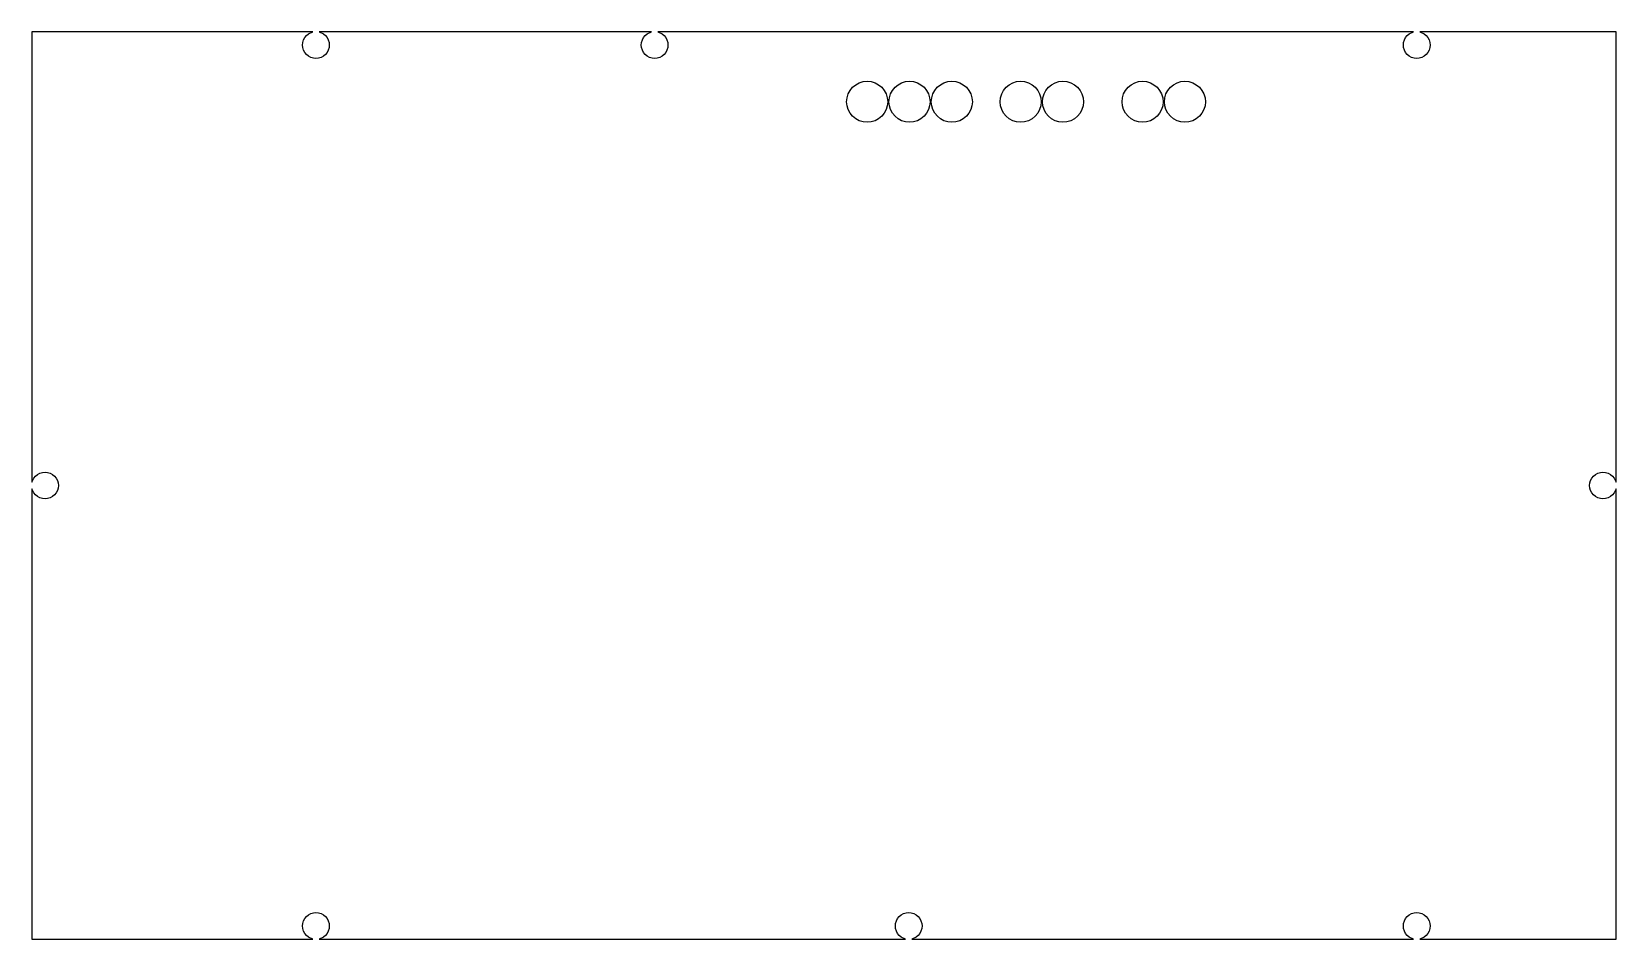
# Model space of a CAD drawing. Header units: metres. Extents: x -4 to 184, y -119 to -11.
import ezdxf

# ---------------------------------------------------------------- set-up
doc = ezdxf.new("R2010")
doc.units = ezdxf.units.M

msp = doc.modelspace()

# ---------------------------------------------------------------- linework, layer by layer
for p, q in [((29.6223, -11.425), (-3.575, -11.425)), ((-3.575, -11.425), (-3.575, -64.6223)), ((28.4254, -13), (28.4556, -12.6928)), ((28.4556, -13.3072), (28.4254, -13)), ((28.4556, -12.6928), (28.5452, -12.3974)), ((28.5452, -12.3974), (28.6908, -12.1251)), ((28.6908, -12.1251), (28.8866, -11.8866)), ((28.8866, -11.8866), (29.1251, -11.6908)), ((29.1251, -11.6908), (29.6223, -11.425)), ((69.6223, -11.425), (30.3777, -11.425)), ((30.3777, -11.425), (30.8749, -11.6908)), ((30.8749, -11.6908), (31.1134, -11.8866)), ((31.1134, -11.8866), (31.3092, -12.1251)), ((31.3092, -12.1251), (31.4548, -12.3974)), ((31.4548, -12.3974), (31.5444, -12.6928)), ((31.5444, -12.6928), (31.5746, -13)), ((31.5746, -13), (31.5444, -13.3072)), ((68.4254, -13), (68.4556, -12.6928)), ((68.4556, -13.3072), (68.4254, -13)), ((68.4556, -12.6928), (68.5452, -12.3974)), ((68.5452, -12.3974), (68.6908, -12.1251)), ((68.6908, -12.1251), (68.8866, -11.8866)), ((68.8866, -11.8866), (69.1251, -11.6908)), ((69.1251, -11.6908), (69.6223, -11.425)), ((159.622, -11.425), (70.3777, -11.425)), ((70.3777, -11.425), (70.8749, -11.6908)), ((70.8749, -11.6908), (71.1134, -11.8866)), ((71.1134, -11.8866), (71.3092, -12.1251)), ((71.3092, -12.1251), (71.4548, -12.3974)), ((71.4548, -12.3974), (71.5444, -12.6928)), ((71.5444, -12.6928), (71.5746, -13)), ((71.5746, -13), (71.5444, -13.3072)), ((158.425, -13), (158.456, -12.6928)), ((158.456, -13.3072), (158.425, -13)), ((158.456, -12.6928), (158.545, -12.3974)), ((158.545, -12.3974), (158.691, -12.1251)), ((158.691, -12.1251), (158.887, -11.8866)), ((158.887, -11.8866), (159.125, -11.6908)), ((159.125, -11.6908), (159.622, -11.425)), ((183.575, -11.425), (160.378, -11.425)), ((160.378, -11.425), (160.875, -11.6908)), ((160.875, -11.6908), (161.113, -11.8866)), ((161.113, -11.8866), (161.309, -12.1251)), ((161.309, -12.1251), (161.455, -12.3974)), ((161.455, -12.3974), (161.544, -12.6928)), ((161.544, -12.6928), (161.575, -13)), ((161.575, -13), (161.544, -13.3072)), ((183.575, -64.6223), (183.575, -11.425)), ((28.5452, -13.6026), (28.4556, -13.3072)), ((28.6908, -13.8749), (28.5452, -13.6026)), ((28.8866, -14.1134), (28.6908, -13.8749)), ((29.1251, -14.3092), (28.8866, -14.1134)), ((29.3974, -14.4548), (29.1251, -14.3092)), ((29.6928, -14.5444), (29.3974, -14.4548)), ((30, -14.5746), (29.6928, -14.5444)), ((30.3072, -14.5444), (30, -14.5746)), ((30.6026, -14.4548), (30.3072, -14.5444)), ((30.8749, -14.3092), (30.6026, -14.4548)), ((31.1134, -14.1134), (30.8749, -14.3092)), ((31.3092, -13.8749), (31.1134, -14.1134)), ((31.4548, -13.6026), (31.3092, -13.8749)), ((31.5444, -13.3072), (31.4548, -13.6026)), ((68.5452, -13.6026), (68.4556, -13.3072)), ((68.6908, -13.8749), (68.5452, -13.6026)), ((68.8866, -14.1134), (68.6908, -13.8749)), ((69.1251, -14.3092), (68.8866, -14.1134)), ((69.3974, -14.4548), (69.1251, -14.3092)), ((69.6928, -14.5444), (69.3974, -14.4548)), ((70, -14.5746), (69.6928, -14.5444)), ((70.3072, -14.5444), (70, -14.5746)), ((70.6026, -14.4548), (70.3072, -14.5444)), ((70.8749, -14.3092), (70.6026, -14.4548)), ((71.1134, -14.1134), (70.8749, -14.3092)), ((71.3092, -13.8749), (71.1134, -14.1134)), ((71.4548, -13.6026), (71.3092, -13.8749)), ((71.5444, -13.3072), (71.4548, -13.6026)), ((158.545, -13.6026), (158.456, -13.3072)), ((158.691, -13.8749), (158.545, -13.6026)), ((158.887, -14.1134), (158.691, -13.8749)), ((159.125, -14.3092), (158.887, -14.1134)), ((159.397, -14.4548), (159.125, -14.3092)), ((159.693, -14.5444), (159.397, -14.4548)), ((160, -14.5746), (159.693, -14.5444)), ((160.307, -14.5444), (160, -14.5746)), ((160.603, -14.4548), (160.307, -14.5444)), ((160.875, -14.3092), (160.603, -14.4548)), ((161.113, -14.1134), (160.875, -14.3092)), ((161.309, -13.8749), (161.113, -14.1134)), ((161.455, -13.6026), (161.309, -13.8749)), ((161.544, -13.3072), (161.455, -13.6026)), ((92.8599, -18.7721), (93.084, -18.3529)), ((93.084, -18.3529), (93.3855, -17.9855)), ((93.3855, -17.9855), (93.7529, -17.684)), ((93.7529, -17.684), (94.1721, -17.4599)), ((94.1721, -17.4599), (94.627, -17.322)), ((94.627, -17.322), (95.1, -17.2754)), ((95.1, -17.2754), (95.573, -17.322)), ((95.573, -17.322), (96.0279, -17.4599)), ((96.0279, -17.4599), (96.447, -17.684)), ((96.447, -17.684), (96.8145, -17.9855)), ((96.8145, -17.9855), (97.116, -18.3529)), ((97.116, -18.3529), (97.3401, -18.7721)), ((97.8599, -18.7721), (98.084, -18.3529)), ((98.084, -18.3529), (98.3855, -17.9855)), ((98.3855, -17.9855), (98.7529, -17.684)), ((98.7529, -17.684), (99.1721, -17.4599)), ((99.1721, -17.4599), (99.627, -17.322)), ((99.627, -17.322), (100.1, -17.2754)), ((100.1, -17.2754), (100.573, -17.322)), ((100.573, -17.322), (101.028, -17.4599)), ((101.028, -17.4599), (101.447, -17.684)), ((101.447, -17.684), (101.814, -17.9855)), ((101.814, -17.9855), (102.116, -18.3529)), ((102.116, -18.3529), (102.34, -18.7721)), ((102.86, -18.7721), (103.084, -18.3529)), ((103.084, -18.3529), (103.385, -17.9855)), ((103.385, -17.9855), (103.753, -17.684)), ((103.753, -17.684), (104.172, -17.4599)), ((104.172, -17.4599), (104.627, -17.322)), ((104.627, -17.322), (105.1, -17.2754)), ((105.1, -17.2754), (105.573, -17.322)), ((105.573, -17.322), (106.028, -17.4599)), ((106.028, -17.4599), (106.447, -17.684)), ((106.447, -17.684), (106.814, -17.9855)), ((106.814, -17.9855), (107.116, -18.3529)), ((107.116, -18.3529), (107.34, -18.7721)), ((110.985, -18.7721), (111.209, -18.3529)), ((111.209, -18.3529), (111.51, -17.9855)), ((111.51, -17.9855), (111.878, -17.684)), ((111.878, -17.684), (112.297, -17.4599)), ((112.297, -17.4599), (112.752, -17.322)), ((112.752, -17.322), (113.225, -17.2754)), ((113.225, -17.2754), (113.698, -17.322)), ((113.698, -17.322), (114.153, -17.4599)), ((114.153, -17.4599), (114.572, -17.684)), ((114.572, -17.684), (114.939, -17.9855)), ((114.939, -17.9855), (115.241, -18.3529)), ((115.241, -18.3529), (115.465, -18.7721)), ((115.985, -18.7721), (116.209, -18.3529)), ((116.209, -18.3529), (116.51, -17.9855)), ((116.51, -17.9855), (116.878, -17.684)), ((116.878, -17.684), (117.297, -17.4599)), ((117.297, -17.4599), (117.752, -17.322)), ((117.752, -17.322), (118.225, -17.2754)), ((118.225, -17.2754), (118.698, -17.322)), ((118.698, -17.322), (119.153, -17.4599)), ((119.153, -17.4599), (119.572, -17.684)), ((119.572, -17.684), (119.939, -17.9855)), ((119.939, -17.9855), (120.241, -18.3529)), ((120.241, -18.3529), (120.465, -18.7721)), ((125.385, -18.7721), (125.609, -18.353)), ((125.609, -18.353), (125.911, -17.9855)), ((125.911, -17.9855), (126.278, -17.684)), ((126.278, -17.684), (126.697, -17.4599)), ((126.697, -17.4599), (127.152, -17.322)), ((127.152, -17.322), (127.625, -17.2754)), ((127.625, -17.2754), (128.098, -17.322)), ((128.098, -17.322), (128.553, -17.4599)), ((128.553, -17.4599), (128.972, -17.684)), ((128.972, -17.684), (129.339, -17.9855)), ((129.339, -17.9855), (129.641, -18.353)), ((129.641, -18.353), (129.865, -18.7721)), ((130.385, -18.7721), (130.609, -18.353)), ((130.609, -18.353), (130.911, -17.9855)), ((130.911, -17.9855), (131.278, -17.684)), ((131.278, -17.684), (131.697, -17.4599)), ((131.697, -17.4599), (132.152, -17.322)), ((132.152, -17.322), (132.625, -17.2754)), ((132.625, -17.2754), (133.098, -17.322)), ((133.098, -17.322), (133.553, -17.4599)), ((133.553, -17.4599), (133.972, -17.684)), ((133.972, -17.684), (134.339, -17.9855)), ((134.339, -17.9855), (134.641, -18.353)), ((134.641, -18.353), (134.865, -18.7721)), ((92.6754, -19.7), (92.722, -19.227)), ((92.722, -20.173), (92.6754, -19.7)), ((92.722, -19.227), (92.8599, -18.7721)), ((92.8599, -20.6279), (92.722, -20.173)), ((97.3401, -18.7721), (97.478, -19.227)), ((97.478, -20.173), (97.3401, -20.6279)), ((97.478, -19.227), (97.5246, -19.7)), ((97.5246, -19.7), (97.478, -20.173)), ((97.6754, -19.7), (97.722, -19.227)), ((97.722, -20.173), (97.6754, -19.7)), ((97.722, -19.227), (97.8599, -18.7721)), ((97.8599, -20.6279), (97.722, -20.173)), ((102.34, -18.7721), (102.478, -19.227)), ((102.478, -20.173), (102.34, -20.6279)), ((102.478, -19.227), (102.525, -19.7)), ((102.525, -19.7), (102.478, -20.173)), ((102.675, -19.7), (102.722, -19.227)), ((102.722, -20.173), (102.675, -19.7)), ((102.722, -19.227), (102.86, -18.7721)), ((102.86, -20.6279), (102.722, -20.173)), ((107.34, -18.7721), (107.478, -19.227)), ((107.478, -20.173), (107.34, -20.6279)), ((107.478, -19.227), (107.525, -19.7)), ((107.525, -19.7), (107.478, -20.173)), ((110.8, -19.7), (110.847, -19.227)), ((110.847, -20.173), (110.8, -19.7)), ((110.847, -19.227), (110.985, -18.7721)), ((110.985, -20.6279), (110.847, -20.173)), ((115.465, -18.7721), (115.603, -19.227)), ((115.603, -20.173), (115.465, -20.6279)), ((115.603, -19.227), (115.65, -19.7)), ((115.65, -19.7), (115.603, -20.173)), ((115.8, -19.7), (115.847, -19.227)), ((115.847, -20.173), (115.8, -19.7)), ((115.847, -19.227), (115.985, -18.7721)), ((115.985, -20.6279), (115.847, -20.173)), ((120.465, -18.7721), (120.603, -19.227)), ((120.603, -20.173), (120.465, -20.6279)), ((120.603, -19.227), (120.65, -19.7)), ((120.65, -19.7), (120.603, -20.173)), ((125.2, -19.7), (125.247, -19.227)), ((125.247, -20.173), (125.2, -19.7)), ((125.247, -19.227), (125.385, -18.7721)), ((125.385, -20.6279), (125.247, -20.173)), ((129.865, -18.7721), (130.003, -19.227)), ((130.003, -20.173), (129.865, -20.6279)), ((130.003, -19.227), (130.05, -19.7)), ((130.05, -19.7), (130.003, -20.173)), ((130.2, -19.7), (130.247, -19.227)), ((130.247, -20.173), (130.2, -19.7)), ((130.247, -19.227), (130.385, -18.7721)), ((130.385, -20.6279), (130.247, -20.173)), ((134.865, -18.7721), (135.003, -19.227)), ((135.003, -20.173), (134.865, -20.6279)), ((135.003, -19.227), (135.05, -19.7)), ((135.05, -19.7), (135.003, -20.173)), ((93.084, -21.0471), (92.8599, -20.6279)), ((93.3855, -21.4145), (93.084, -21.0471)), ((93.7529, -21.716), (93.3855, -21.4145)), ((94.1721, -21.94), (93.7529, -21.716)), ((94.627, -22.078), (94.1721, -21.94)), ((95.1, -22.1246), (94.627, -22.078)), ((95.573, -22.078), (95.1, -22.1246)), ((96.0279, -21.94), (95.573, -22.078)), ((96.4471, -21.716), (96.0279, -21.94)), ((96.8145, -21.4145), (96.4471, -21.716)), ((97.116, -21.0471), (96.8145, -21.4145)), ((97.3401, -20.6279), (97.116, -21.0471)), ((98.084, -21.0471), (97.8599, -20.6279)), ((98.3855, -21.4145), (98.084, -21.0471)), ((98.7529, -21.716), (98.3855, -21.4145)), ((99.1721, -21.94), (98.7529, -21.716)), ((99.627, -22.078), (99.1721, -21.94)), ((100.1, -22.1246), (99.627, -22.078)), ((100.573, -22.078), (100.1, -22.1246)), ((101.028, -21.94), (100.573, -22.078)), ((101.447, -21.716), (101.028, -21.94)), ((101.814, -21.4145), (101.447, -21.716)), ((102.116, -21.0471), (101.814, -21.4145)), ((102.34, -20.6279), (102.116, -21.0471)), ((103.084, -21.0471), (102.86, -20.6279)), ((103.386, -21.4145), (103.084, -21.0471)), ((103.753, -21.716), (103.386, -21.4145)), ((104.172, -21.94), (103.753, -21.716)), ((104.627, -22.078), (104.172, -21.94)), ((105.1, -22.1246), (104.627, -22.078)), ((105.573, -22.078), (105.1, -22.1246)), ((106.028, -21.94), (105.573, -22.078)), ((106.447, -21.716), (106.028, -21.94)), ((106.814, -21.4145), (106.447, -21.716)), ((107.116, -21.0471), (106.814, -21.4145)), ((107.34, -20.6279), (107.116, -21.0471)), ((111.209, -21.0471), (110.985, -20.6279)), ((111.511, -21.4145), (111.209, -21.0471)), ((111.878, -21.716), (111.511, -21.4145)), ((112.297, -21.94), (111.878, -21.716)), ((112.752, -22.078), (112.297, -21.94)), ((113.225, -22.1246), (112.752, -22.078)), ((113.698, -22.078), (113.225, -22.1246)), ((114.153, -21.94), (113.698, -22.078)), ((114.572, -21.716), (114.153, -21.94)), ((114.939, -21.4145), (114.572, -21.716)), ((115.241, -21.0471), (114.939, -21.4145)), ((115.465, -20.6279), (115.241, -21.0471)), ((116.209, -21.0471), (115.985, -20.6279)), ((116.511, -21.4145), (116.209, -21.0471)), ((116.878, -21.716), (116.511, -21.4145)), ((117.297, -21.94), (116.878, -21.716)), ((117.752, -22.078), (117.297, -21.94)), ((118.225, -22.1246), (117.752, -22.078)), ((118.698, -22.078), (118.225, -22.1246)), ((119.153, -21.94), (118.698, -22.078)), ((119.572, -21.716), (119.153, -21.94)), ((119.939, -21.4145), (119.572, -21.716)), ((120.241, -21.0471), (119.939, -21.4145)), ((120.465, -20.6279), (120.241, -21.0471)), ((125.609, -21.047), (125.385, -20.6279)), ((125.911, -21.4145), (125.609, -21.047)), ((126.278, -21.716), (125.911, -21.4145)), ((126.697, -21.94), (126.278, -21.716)), ((127.152, -22.078), (126.697, -21.94)), ((127.625, -22.1246), (127.152, -22.078)), ((128.098, -22.078), (127.625, -22.1246)), ((128.553, -21.94), (128.098, -22.078)), ((128.972, -21.716), (128.553, -21.94)), ((129.339, -21.4145), (128.972, -21.716)), ((129.641, -21.047), (129.339, -21.4145)), ((129.865, -20.6279), (129.641, -21.047)), ((130.609, -21.047), (130.385, -20.6279)), ((130.911, -21.4145), (130.609, -21.047)), ((131.278, -21.716), (130.911, -21.4145)), ((131.697, -21.94), (131.278, -21.716)), ((132.152, -22.078), (131.697, -21.94)), ((132.625, -22.1246), (132.152, -22.078)), ((133.098, -22.078), (132.625, -22.1246)), ((133.553, -21.94), (133.098, -22.078)), ((133.972, -21.716), (133.553, -21.94)), ((134.339, -21.4145), (133.972, -21.716)), ((134.641, -21.047), (134.339, -21.4145)), ((134.865, -20.6279), (134.641, -21.047)), ((-2.87486, -63.6908), (-2.6026, -63.5452)), ((-2.6026, -63.5452), (-2.30717, -63.4556)), ((-2.30717, -63.4556), (-2, -63.4254)), ((-2, -63.4254), (-1.69281, -63.4556)), ((-1.69281, -63.4556), (-1.39738, -63.5452)), ((-1.39738, -63.5452), (-1.12512, -63.6908)), ((181.125, -63.6908), (181.397, -63.5452)), ((181.397, -63.5452), (181.693, -63.4556)), ((181.693, -63.4556), (182, -63.4254)), ((182, -63.4254), (182.307, -63.4556)), ((182.307, -63.4556), (182.603, -63.5452)), ((182.603, -63.5452), (182.875, -63.6908)), ((-3.575, -64.6223), (-3.30923, -64.1251)), ((-3.30923, -65.8749), (-3.575, -65.3776)), ((-3.575, -65.3776), (-3.575, -118.575)), ((-3.30923, -64.1251), (-3.11343, -63.8866)), ((-3.11343, -63.8866), (-2.87486, -63.6908)), ((-1.12512, -63.6908), (-0.88655, -63.8866)), ((-0.88655, -63.8866), (-0.69075, -64.1251)), ((-0.69075, -64.1251), (-0.54523, -64.3974)), ((-0.54523, -64.3974), (-0.45563, -64.6928)), ((-0.45563, -65.3072), (-0.54523, -65.6026)), ((-0.45563, -64.6928), (-0.42535, -65)), ((-0.42535, -65), (-0.45563, -65.3072)), ((180.425, -65), (180.456, -64.6928)), ((180.456, -65.3072), (180.425, -65)), ((180.456, -64.6928), (180.545, -64.3974)), ((180.545, -65.6026), (180.456, -65.3072)), ((180.545, -64.3974), (180.691, -64.1251)), ((180.691, -64.1251), (180.887, -63.8866)), ((180.887, -63.8866), (181.125, -63.6908)), ((182.875, -63.6908), (183.113, -63.8866)), ((183.113, -63.8866), (183.309, -64.1251)), ((183.309, -64.1251), (183.575, -64.6223)), ((183.575, -65.3776), (183.309, -65.8749)), ((183.575, -118.575), (183.575, -65.3776)), ((-3.11343, -66.1134), (-3.30923, -65.8749)), ((-2.87486, -66.3092), (-3.11343, -66.1134)), ((-2.6026, -66.4548), (-2.87486, -66.3092)), ((-2.30717, -66.5444), (-2.6026, -66.4548)), ((-2, -66.5746), (-2.30717, -66.5444)), ((-1.69281, -66.5444), (-2, -66.5746)), ((-1.39738, -66.4548), (-1.69281, -66.5444)), ((-1.12512, -66.3092), (-1.39738, -66.4548)), ((-0.88655, -66.1134), (-1.12512, -66.3092)), ((-0.69075, -65.8749), (-0.88655, -66.1134)), ((-0.54523, -65.6026), (-0.69075, -65.8749)), ((180.691, -65.8749), (180.545, -65.6026)), ((180.887, -66.1134), (180.691, -65.8749)), ((181.125, -66.3092), (180.887, -66.1134)), ((181.397, -66.4548), (181.125, -66.3092)), ((181.693, -66.5444), (181.397, -66.4548)), ((182, -66.5746), (181.693, -66.5444)), ((182.307, -66.5444), (182, -66.5746)), ((182.603, -66.4548), (182.307, -66.5444)), ((182.875, -66.3092), (182.603, -66.4548)), ((183.113, -66.1134), (182.875, -66.3092)), ((183.309, -65.8749), (183.113, -66.1134)), ((28.6908, -116.125), (28.8866, -115.887)), ((28.8866, -115.887), (29.1251, -115.691)), ((29.1251, -115.691), (29.3974, -115.545)), ((29.3974, -115.545), (29.6928, -115.456)), ((29.6928, -115.456), (30, -115.425)), ((30, -115.425), (30.3072, -115.456)), ((30.3072, -115.456), (30.6026, -115.545)), ((30.6026, -115.545), (30.8749, -115.691)), ((30.8749, -115.691), (31.1134, -115.887)), ((31.1134, -115.887), (31.3092, -116.125)), ((98.6908, -116.125), (98.8866, -115.887)), ((98.8866, -115.887), (99.1251, -115.691)), ((99.1251, -115.691), (99.3974, -115.545)), ((99.3974, -115.545), (99.6928, -115.456)), ((99.6928, -115.456), (100, -115.425)), ((100, -115.425), (100.307, -115.456)), ((100.307, -115.456), (100.603, -115.545)), ((100.603, -115.545), (100.875, -115.691)), ((100.875, -115.691), (101.113, -115.887)), ((101.113, -115.887), (101.309, -116.125)), ((158.691, -116.125), (158.887, -115.887)), ((158.887, -115.887), (159.125, -115.691)), ((159.125, -115.691), (159.397, -115.545)), ((159.397, -115.545), (159.693, -115.456)), ((159.693, -115.456), (160, -115.425)), ((160, -115.425), (160.307, -115.456)), ((160.307, -115.456), (160.603, -115.545)), ((160.603, -115.545), (160.875, -115.691)), ((160.875, -115.691), (161.113, -115.887)), ((161.113, -115.887), (161.309, -116.125)), ((28.4254, -117), (28.4556, -116.693)), ((28.4556, -117.307), (28.4254, -117)), ((28.4556, -116.693), (28.5452, -116.397)), ((28.5452, -117.603), (28.4556, -117.307)), ((28.5452, -116.397), (28.6908, -116.125)), ((28.6908, -117.875), (28.5452, -117.603)), ((28.8866, -118.113), (28.6908, -117.875)), ((31.3092, -117.875), (31.1134, -118.113)), ((31.3092, -116.125), (31.4548, -116.397)), ((31.4548, -117.603), (31.3092, -117.875)), ((31.4548, -116.397), (31.5444, -116.693)), ((31.5444, -117.307), (31.4548, -117.603)), ((31.5444, -116.693), (31.5746, -117)), ((31.5746, -117), (31.5444, -117.307)), ((98.4254, -117), (98.4556, -116.693)), ((98.4556, -117.307), (98.4254, -117)), ((98.4556, -116.693), (98.5452, -116.397)), ((98.5452, -117.603), (98.4556, -117.307)), ((98.5452, -116.397), (98.6908, -116.125)), ((98.6908, -117.875), (98.5452, -117.603)), ((98.8866, -118.113), (98.6908, -117.875)), ((101.309, -117.875), (101.113, -118.113)), ((101.309, -116.125), (101.455, -116.397)), ((101.455, -117.603), (101.309, -117.875)), ((101.455, -116.397), (101.544, -116.693)), ((101.544, -117.307), (101.455, -117.603)), ((101.544, -116.693), (101.575, -117)), ((101.575, -117), (101.544, -117.307)), ((158.425, -117), (158.456, -116.693)), ((158.456, -117.307), (158.425, -117)), ((158.456, -116.693), (158.545, -116.397)), ((158.545, -117.603), (158.456, -117.307)), ((158.545, -116.397), (158.691, -116.125)), ((158.691, -117.875), (158.545, -117.603)), ((158.887, -118.113), (158.691, -117.875)), ((161.309, -117.875), (161.113, -118.113)), ((161.309, -116.125), (161.455, -116.397)), ((161.455, -117.603), (161.309, -117.875)), ((161.455, -116.397), (161.544, -116.693)), ((161.544, -117.307), (161.455, -117.603)), ((161.544, -116.693), (161.575, -117)), ((161.575, -117), (161.544, -117.307)), ((-3.575, -118.575), (29.6223, -118.575)), ((29.1251, -118.309), (28.8866, -118.113)), ((29.6223, -118.575), (29.1251, -118.309)), ((30.8749, -118.309), (30.3776, -118.575)), ((30.3776, -118.575), (99.6223, -118.575)), ((31.1134, -118.113), (30.8749, -118.309)), ((99.1251, -118.309), (98.8866, -118.113)), ((99.6223, -118.575), (99.1251, -118.309)), ((100.875, -118.309), (100.378, -118.575)), ((100.378, -118.575), (159.622, -118.575)), ((101.113, -118.113), (100.875, -118.309)), ((159.125, -118.309), (158.887, -118.113)), ((159.622, -118.575), (159.125, -118.309)), ((160.875, -118.309), (160.378, -118.575)), ((160.378, -118.575), (183.575, -118.575)), ((161.113, -118.113), (160.875, -118.309))]:
    msp.add_line(p, q)

doc.saveas('drawing.dxf')
